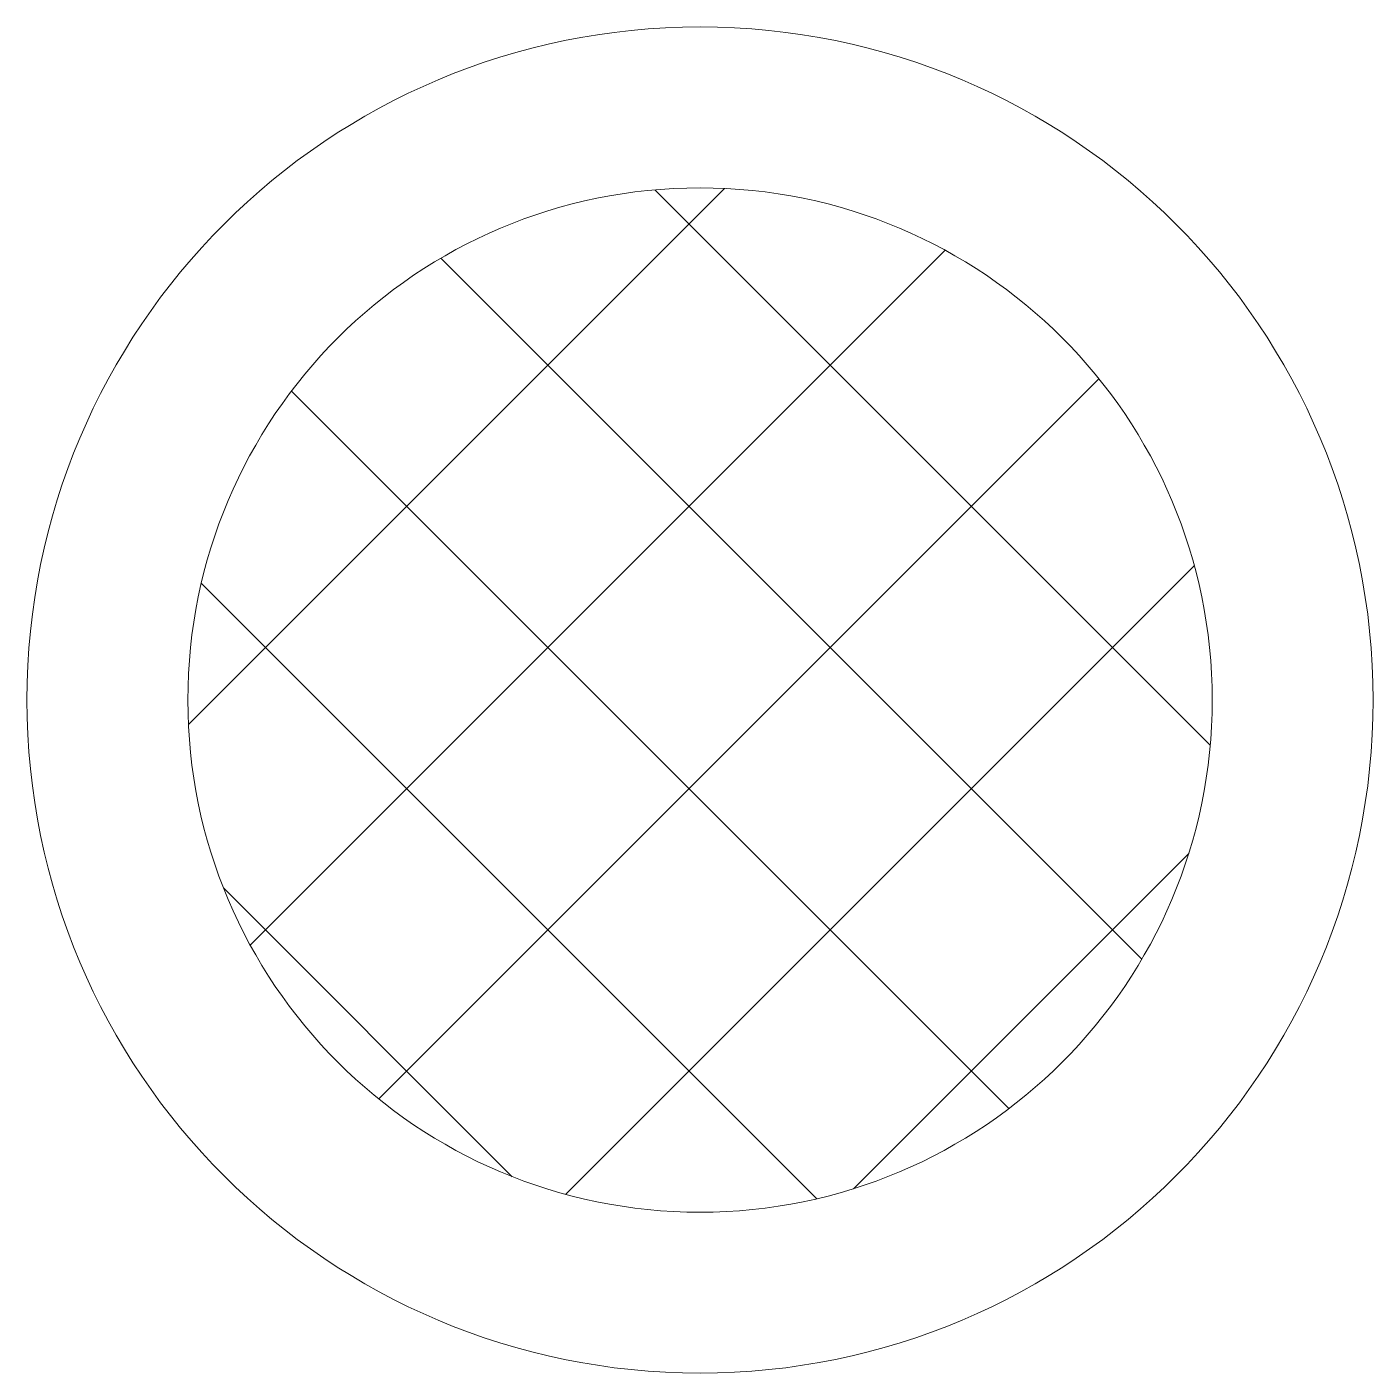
# Model space of a CAD drawing. Header units: millimetres. Extents: x -6900.128 to -6899.707, y -904.732 to -904.311.
import ezdxf

# ---------------------------------------------------------------- set-up
doc = ezdxf.new("R2010")
doc.units = ezdxf.units.MM
doc.layers.add('Spda_símbolos', color=2, linetype='Continuous')

msp = doc.modelspace()

# ---------------------------------------------------------------- hatches: boundary and pattern name
at = {"layer": 'Spda_símbolos', "lineweight": 0}
h = msp.add_hatch(dxfattribs=at)
h.set_pattern_fill('ANSI37', color=1, scale=0.5, style=0)
h.set_pattern_definition([(45, (-6961.174244, -995.05875), (-0.044194174, 0.044194174), []), (135, (-6961.174244, -995.05875), (-0.044194174, -0.044194174), [])])
h.paths.add_polyline_path([(-6900.07795, -904.52129, 1), (-6899.75727, -904.52129, 1)])

# ---------------------------------------------------------------- linework, layer by layer
msp.add_circle((-6899.91761, -904.52129), 0.21071, dxfattribs=at)
at = {"layer": 'Spda_símbolos', "color": 3, "lineweight": 0}
msp.add_circle((-6899.91761, -904.52129), 0.16034, dxfattribs=at)

doc.saveas('drawing.dxf')
